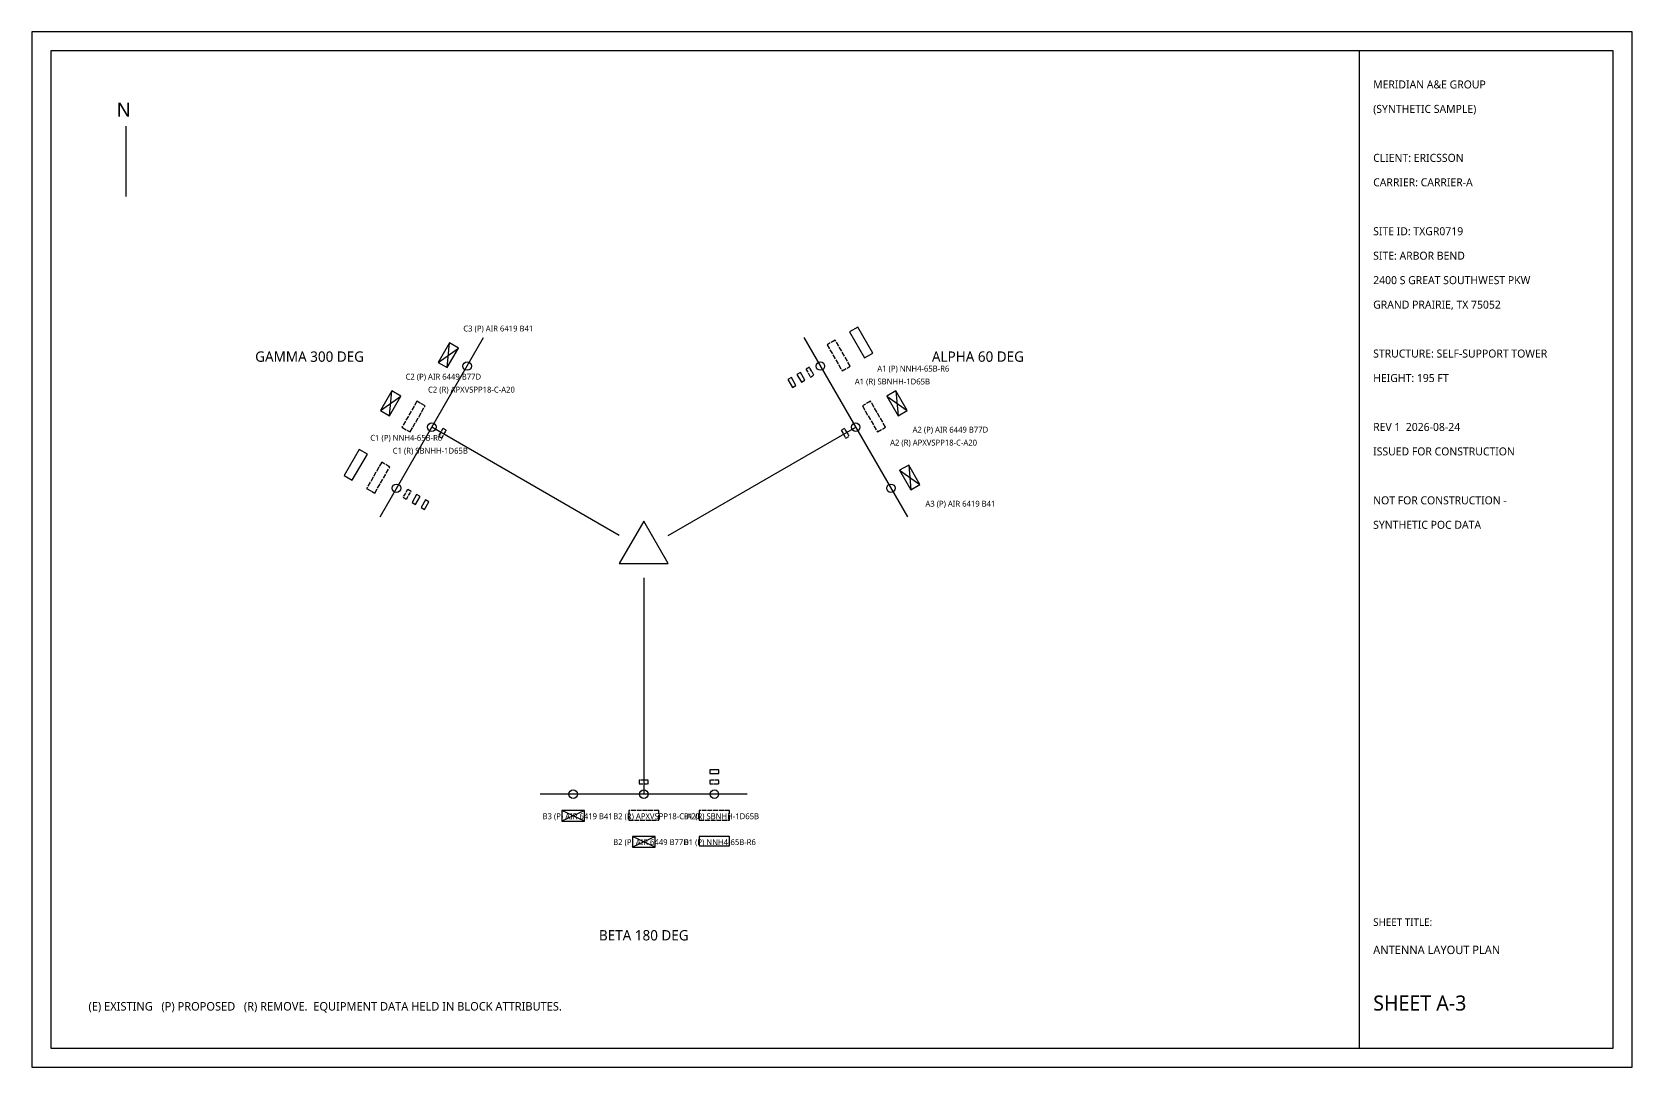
# Model space of a CAD drawing. Extents: x 0 to 1940, y 0 to 220.
# Drawn here: x 800 to 1140, y 0 to 220 of the extents above; entities that cross this region are included whole.
import ezdxf
from ezdxf.enums import TextEntityAlignment as Align

# ---------------------------------------------------------------- set-up
doc = ezdxf.new("R2010")
doc.units = 0
doc.linetypes.add('DASHED', pattern=[1.524, 1.27, -0.254])
for name, color, linetype in [('A-ANT-NEW', 1, 'Continuous'), ('A-ANT-REMOVE', 30, 'DASHED'), ('A-BORDER', 7, 'Continuous'), ('A-MOUNT', 5, 'Continuous'), ('A-RRU-NEW', 1, 'Continuous'), ('A-RRU-REMOVE', 30, 'DASHED'), ('A-STRUCT', 7, 'Continuous'), ('A-TEXT', 7, 'Continuous'), ('A-TITLE', 7, 'Continuous')]:
    doc.layers.add(name, color=color, linetype=linetype)
doc.styles.add('OpenSans', font='OpenSans-Regular.ttf')

# ---------------------------------------------------------------- blocks, each defined once
blk = doc.blocks.new('PIPE')
blk.add_circle((0, 0), 0.9)
at = {"flags": 1}
for tag, p in [('SECTOR', (0, -3)), ('POSITION', (0, -4.6)), ('STATUS', (0, -6.2))]:
    blk.add_attdef(tag, p, '', height=1.2, dxfattribs=at)
blk = doc.blocks.new('ANT_PANEL')
blk.add_lwpolyline([(-4, 0), (4, 0), (4, 2.5), (-4, 2.5)], close=True)
at = {"flags": 1}
for tag, p in [('SECTOR', (0, -3)), ('POSITION', (0, -4.6)), ('STATUS', (0, -9.4)), ('MFR', (0, -6.2)), ('MODEL', (0, -7.8)), ('AZIMUTH', (0, -11)), ('RAD_CENTER_FT', (0, -12.6)), ('MECH_TILT', (0, -14.2))]:
    blk.add_attdef(tag, p, '', height=1.2, dxfattribs=at)
blk = doc.blocks.new('RRU')
blk.add_lwpolyline([(-1.6, 0), (1.6, 0), (1.6, 1.4), (-1.6, 1.4)], close=True)
at = {"flags": 1}
for tag, p in [('SECTOR', (0, -3)), ('POSITION', (0, -4.6)), ('MODEL', (0, -6.2)), ('STATUS', (0, -7.8)), ('BANDS', (0, -9.4))]:
    blk.add_attdef(tag, p, '', height=1.2, dxfattribs=at)
blk = doc.blocks.new('AAU')
for p, q in [((-3, 0), (3, 2.8)), ((-3, 2.8), (3, 0))]:
    blk.add_line(p, q)
blk.add_lwpolyline([(-3, 0), (3, 0), (3, 2.8), (-3, 2.8)], close=True)
at = {"flags": 1}
for tag, p in [('SECTOR', (0, -3)), ('POSITION', (0, -4.6)), ('STATUS', (0, -9.4)), ('MFR', (0, -6.2)), ('MODEL', (0, -7.8)), ('AZIMUTH', (0, -11)), ('RAD_CENTER_FT', (0, -12.6)), ('MECH_TILT', (0, -14.2))]:
    blk.add_attdef(tag, p, '', height=1.2, dxfattribs=at)

msp = doc.modelspace()

# ---------------------------------------------------------------- linework, layer by layer
at = {"layer": 'A-BORDER'}
for points in [[(800, 0), (1140, 0), (1140, 220), (800, 220)], [(804, 4), (1136, 4), (1136, 216), (804, 216)]]:
    msp.add_lwpolyline(points, close=True, dxfattribs=at)
at = {"layer": 'A-MOUNT'}
for p, q in [((873.97, 116.95), (895.97, 155.05)), ((964.03, 155.05), (986.03, 116.95)), ((924.8, 113), (884.97, 136)), ((935.2, 113), (975.03, 136)), ((930, 104), (930, 58)), ((952, 58), (908, 58))]:
    msp.add_line(p, q, dxfattribs=at)
at = {"layer": 'A-STRUCT'}
msp.add_lwpolyline([(930, 116), (924.8, 107), (935.2, 107)], close=True, dxfattribs=at)
at = {"layer": 'A-TEXT'}
msp.add_line((820, 185), (820, 200), dxfattribs=at)
at = {"layer": 'A-TITLE'}
msp.add_lwpolyline([(1082, 4), (1136, 4), (1136, 216), (1082, 216)], close=True, dxfattribs=at)

# ---------------------------------------------------------------- block references
at = {"layer": 'A-ANT-NEW', "xscale": 0.8, "yscale": 0.8}
for name, p, rotation in [('ANT_PANEL', (975.33, 153.49), -60), ('AAU', (889.44, 150.74), -300), ('AAU', (877.17, 140.5), -300), ('AAU', (982.83, 140.5), -60), ('ANT_PANEL', (869.67, 127.51), -300), ('AAU', (985.56, 124.76), -60), ('AAU', (915, 54.5), -180), ('AAU', (930, 49), -180), ('ANT_PANEL', (945, 49), -180)]:
    msp.add_blockref(name, p, dxfattribs=dict(at, rotation=rotation))
at = {"layer": 'A-ANT-REMOVE', "xscale": 0.8, "yscale": 0.8}
for p, rotation in [((970.56, 150.74), -60), ((881.94, 137.75), -300), ((978.06, 137.75), -60), ((874.44, 124.76), -300), ((930, 54.5), -180), ((945, 54.5), -180)]:
    msp.add_blockref('ANT_PANEL', p, dxfattribs=dict(at, rotation=rotation))
at = {"layer": 'A-MOUNT'}
for p in [(892.47, 148.99), (967.53, 148.99), (884.97, 136), (975.03, 136), (877.47, 123.01), (982.53, 123.01), (915, 58), (930, 58), (945, 58)]:
    msp.add_blockref('PIPE', p, dxfattribs=at)
at = {"layer": 'A-RRU-NEW', "xscale": 0.6, "yscale": 0.6}
for p, rotation in [((961.12, 145.29), -60), ((963.03, 146.39), -60), ((881.97, 120.41), -300), ((883.88, 119.31), -300), ((945, 63.2), -180)]:
    msp.add_blockref('RRU', p, dxfattribs=dict(at, rotation=rotation))
at = {"layer": 'A-RRU-REMOVE', "xscale": 0.6, "yscale": 0.6}
for p, rotation in [((964.94, 147.49), -60), ((887.56, 134.5), -300), ((972.44, 134.5), -60), ((880.06, 121.51), -300), ((930, 61), -180), ((945, 61), -180)]:
    msp.add_blockref('RRU', p, dxfattribs=dict(at, rotation=rotation))

# ---------------------------------------------------------------- texts
at = {"layer": 'A-TEXT', "style": 'OpenSans'}
for s, height, p in [('N', 3, (818, 202)), ('(E) EXISTING   (P) PROPOSED   (R) REMOVE.  EQUIPMENT DATA HELD IN BLOCK ATTRIBUTES.', 1.8, (812, 12))]:
    msp.add_text(s, height=height, dxfattribs=at).set_placement(p)
for s, p in [('C3 (P) AIR 6419 B41', (891.65, 156.97)), ('C2 (P) AIR 6449 B77D', (879.38, 146.73)), ('A1 (R) SBNHH-1D65B', (974.85, 145.71)), ('A1 (P) NNH4-65B-R6', (979.62, 148.46)), ('C2 (R) APXVSPP18-C-A20', (884.15, 143.98)), ('A2 (P) AIR 6449 B77D', (987.12, 135.47)), ('C1 (P) NNH4-65B-R6', (871.88, 133.74)), ('A2 (R) APXVSPP18-C-A20', (982.35, 132.72)), ('C1 (R) SBNHH-1D65B', (876.65, 130.99)), ('A3 (P) AIR 6419 B41', (989.85, 119.73)), ('B3 (P) AIR 6419 B41', (908.5, 53.3)), ('B2 (R) APXVSPP18-C-A20', (923.5, 53.3)), ('B1 (R) SBNHH-1D65B', (938.5, 53.3)), ('B2 (P) AIR 6449 B77D', (923.5, 47.8)), ('B1 (P) NNH4-65B-R6', (938.5, 47.8))]:
    msp.add_text(s, height=1.25, dxfattribs=at).set_placement(p, align=Align.MIDDLE_LEFT)
for s, p in [('GAMMA 300 DEG', (858.99, 151)), ('ALPHA 60 DEG', (1001.01, 151)), ('BETA 180 DEG', (930, 28))]:
    msp.add_text(s, height=2.2, dxfattribs=at).set_placement(p, align=Align.MIDDLE_CENTER)
at = {"layer": 'A-TITLE', "style": 'OpenSans'}
for s, height, p in [('MERIDIAN A&E GROUP', 1.7, (1085, 208)), ('(SYNTHETIC SAMPLE)', 1.7, (1085, 202.8)), ('CLIENT: ERICSSON', 1.7, (1085, 192.4)), ('CARRIER: CARRIER-A', 1.7, (1085, 187.2)), ('SITE ID: TXGR0719', 1.7, (1085, 176.8)), ('SITE: ARBOR BEND', 1.7, (1085, 171.6)), ('2400 S GREAT SOUTHWEST PKW', 1.7, (1085, 166.4)), ('GRAND PRAIRIE, TX 75052', 1.7, (1085, 161.2)), ('STRUCTURE: SELF-SUPPORT TOWER', 1.7, (1085, 150.8)), ('HEIGHT: 195 FT', 1.7, (1085, 145.6)), ('REV 1  2026-08-24', 1.7, (1085, 135.2)), ('ISSUED FOR CONSTRUCTION', 1.7, (1085, 130)), ('NOT FOR CONSTRUCTION -', 1.7, (1085, 119.6)), ('SYNTHETIC POC DATA', 1.7, (1085, 114.4)), ('SHEET TITLE:', 1.6, (1085, 30)), ('ANTENNA LAYOUT PLAN', 1.8, (1085, 24)), ('SHEET A-3', 3.2, (1085, 12))]:
    msp.add_text(s, height=height, dxfattribs=at).set_placement(p)

doc.saveas('drawing.dxf')
